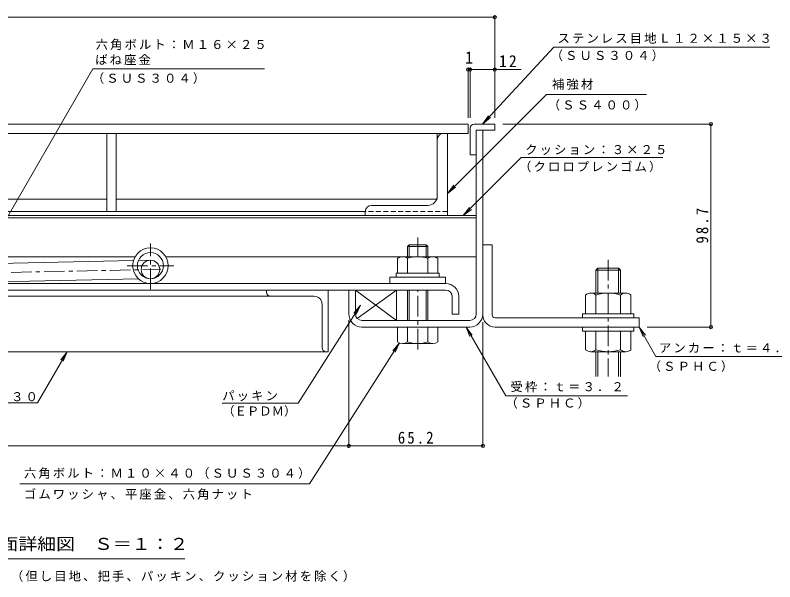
# Model space of a CAD drawing. Units: millimetres on the paper, enlarged 6 times, with parts at other scales. Extents: x -2205 to 2235, y -1648 to 1656.
# Drawn here: x -1598 to -489, y -600 to 227 of the extents above; entities that cross this region are included whole.
import ezdxf
from ezdxf.enums import TextEntityAlignment as Align

# ---------------------------------------------------------------- set-up
doc = ezdxf.new("R2010")
doc.units = ezdxf.units.MM
doc.header["$LTSCALE"] = 6
doc.header["$PDMODE"] = 32
doc.header["$PDSIZE"] = 4.8
doc.linetypes.add('CHAIN1', pattern=[8, 5, -1, 1, -1])
doc.linetypes.add('DASHED1', pattern=[1.8, 1.2, -0.6])
for name, color, linetype, lineweight in [('D-1', 2, 'Continuous', 9), ('D-2', 3, 'Continuous', 9), ('D-3', 4, 'Continuous', 9), ('D-5', 7, 'Continuous', 9), ('D-6', 6, 'Continuous', 9), ('D-7', 5, 'Continuous', 5), ('D-8', 5, 'Continuous', 5), ('D-9', 134, 'Continuous', 5), ('D-A', 2, 'Continuous', 9), ('D-B', 6, 'Continuous', 9), ('D-D', 5, 'Continuous', 5), ('D-E', 3, 'Continuous', 9), ('D-F', 7, 'Continuous', 9)]:
    doc.layers.add(name, color=color, linetype=linetype, lineweight=lineweight)
doc.styles.add('ＭＳ ゴシック', font='')
doc.styles.get('ＭＳ ゴシック').set_extended_font_data('MS Gothic')

msp = doc.modelspace()

# ---------------------------------------------------------------- linework, layer by layer
at = {"layer": 'D-1'}
for p, q in [((-915.175, 58.608), (-924.775, 58.608)), ((-924.775, -209.292), (-924.775, 58.608)), ((-915.175, -209.292), (-915.175, 58.608)), ((-1101.175, -209.292), (-1101.175, -174.492)), ((-934.375, -218.892), (-1091.575, -218.892)), ((-1091.575, -228.492), (-1025.275, -228.492)), ((-934.375, -228.492), (-995.275, -228.492))]:
    msp.add_line(p, q, dxfattribs=at)
msp.add_lwpolyline([(-1110.775, -209.292), (-1110.775, -174.492), (-1101.175, -174.492)], dxfattribs=at)
for centre, radius, start, end in [((-1091.575, -209.292), 19.2, 180, 270), ((-1091.575, -209.292), 9.6, 180, 270), ((-934.375, -209.292), 9.6, 270, 0), ((-934.375, -209.292), 19.2, 270, 0)]:
    msp.add_arc(centre, radius, start, end, dxfattribs=at)
at = {"layer": 'D-2'}
for p, q in [((-1991.668, 67.611), (-936.776, 67.611)), ((-936.776, 54.111), (-936.776, 67.611)), ((-1991.668, 54.111), (-936.776, 54.111))]:
    msp.add_line(p, q, dxfattribs=at)
at = {"layer": 'D-2', "linetype": 'CHAIN1'}
for p, q in [((-1400.275, -172.986), (-1400.275, -106.399)), ((-1434.32, -138.942), (-1366.231, -138.942))]:
    msp.add_line(p, q, dxfattribs=at)
at = {"layer": 'D-2'}
for radius in [25.95, 19.05]:
    msp.add_circle((-1400.275, -138.942), radius, dxfattribs=at)
at = {"layer": 'D-3'}
for p, q in [((-927.775, 67.608), (-897.775, 67.608)), ((-933.775, 61.608), (-933.775, 22.608)), ((-924.775, 22.608), (-924.775, 58.608)), ((-924.775, 22.608), (-933.775, 22.608))]:
    msp.add_line(p, q, dxfattribs=at)
msp.add_lwpolyline([(-897.775, 67.608), (-897.775, 58.608), (-924.775, 58.608)], dxfattribs=at)
msp.add_arc((-927.775, 61.608), 6, 90, 180, dxfattribs=at)
at = {"layer": 'D-5'}
for p, q in [((-811.646, 180.048), (-915.757, 67.608)), ((-811.646, 180.048), (-496.142, 180.048)), ((-1647.996, -135.358), (-1484.134, 148.46)), ((-1233.943, 148.46), (-1484.134, 148.46)), ((-676.386, 110.724), (-822.52, 110.724)), ((-915.757, 67.608), (-907.089, 79.851)), ((-915.757, 67.608), (-904.216, 77.19)), ((-859.129, 18.715), (-943.734, -65.889)), ((-859.129, 18.715), (-652.407, 18.715)), ((-966.776, -33.532), (-954.876, -24.401)), ((-943.734, -65.889), (-934.602, -53.989)), ((-943.734, -65.889), (-931.833, -56.758)), ((-1184.72, -339.565), (-1093.683, -196.702)), ((-1093.683, -196.702), (-1103.326, -208.192)), ((-1093.683, -196.702), (-1100.024, -210.296)), ((-939.671, -228.492), (-933.931, -242.35)), ((-687.175, -228.492), (-662.507, -271.217)), ((-687.175, -228.492), (-681.435, -242.35)), ((-687.175, -228.492), (-678.044, -240.392)), ((-1168.052, -457.169), (-1037.004, -251.516)), ((-1037.004, -251.516), (-1046.647, -263.006)), ((-1037.004, -251.516), (-1043.344, -265.11)), ((-1565.096, -338.859), (-1521.932, -264.492)), ((-1521.932, -264.492), (-1531.09, -276.371)), ((-1521.932, -264.492), (-1527.704, -278.337)), ((-662.507, -271.217), (-454.044, -271.217)), ((-881.825, -328.685), (-704.021, -328.685)), ((-1727.702, -338.859), (-1565.096, -338.859)), ((-1295.459, -339.565), (-1184.72, -339.565)), ((-1590.974, -457.169), (-1168.052, -457.169)), ((-1349.868, -566.497), (-1694.868, -566.497))]:
    msp.add_line(p, q, dxfattribs=at)
for points in [[(-822.52, 110.724), (-966.776, -33.532), (-957.645, -21.632)], [(-881.825, -328.685), (-939.671, -228.492), (-930.54, -240.392)]]:
    msp.add_lwpolyline(points, dxfattribs=at)
at = {"layer": 'D-6'}
for p, q in [((-1638.025, -65.889), (-924.775, -65.889)), ((-1656.176, -68.889), (-924.775, -68.889)), ((-1422.704, -125.889), (-1991.668, -125.889)), ((-1730.558, -137.895), (-1425.138, -131.509)), ((-1417.749, -131.354), (-1400.558, -130.995)), ((-1377.847, -125.889), (-1035.775, -125.889)), ((-984.776, -125.889), (-924.775, -125.889)), ((-1729.993, -164.889), (-1417.495, -158.355)), ((-1400.275, -157.995), (-1399.993, -157.989)), ((-1101.175, -174.492), (-1101.175, -209.292)), ((-1098.465, -215.978), (-1041.175, -174.492))]:
    msp.add_line(p, q, dxfattribs=at)
at = {"layer": 'D-6', "linetype": 'CHAIN1'}
msp.add_line((-1747.386, -151.749), (-1385.107, -144.173), dxfattribs=at)
at = {"layer": 'D-6'}
msp.add_lwpolyline([(-1091.575, -218.892), (-1041.175, -218.892), (-1041.175, -174.492), (-1101.175, -174.492), (-1041.175, -218.892)], dxfattribs=at)
msp.add_circle((-1400.275, -144.492), 13.5, dxfattribs=at)
at = {"layer": 'D-7', "linetype": 'CHAIN1'}
for p, q in [((-1010.275, -125.892), (-1010.275, -97.893)), ((-1010.275, -261.125), (-1010.275, -174.492))]:
    msp.add_line(p, q, dxfattribs=at)
at = {"layer": 'D-7'}
for p, q in [((-1022.839, -108.492), (-1025.275, -110.928)), ((-997.711, -108.492), (-1022.839, -108.492)), ((-1022.839, -125.892), (-1022.839, -108.492)), ((-997.711, -108.492), (-995.275, -110.928)), ((-997.711, -125.892), (-997.711, -108.492)), ((-995.275, -110.928), (-1025.275, -110.928)), ((-1025.275, -125.892), (-1025.275, -110.928)), ((-995.275, -110.928), (-995.275, -124.992)), ((-995.275, -110.928), (-995.275, -125.892)), ((-1025.275, -174.492), (-1025.275, -218.892)), ((-1022.839, -218.892), (-1022.839, -174.492)), ((-997.711, -218.892), (-997.711, -174.492)), ((-995.275, -174.492), (-995.275, -218.892)), ((-980.875, -228.492), (-1039.675, -228.492)), ((-1039.675, -249.807), (-1039.675, -228.492)), ((-1025.275, -228.492), (-1025.275, -249.807)), ((-995.275, -228.492), (-995.275, -249.807)), ((-980.875, -249.807), (-980.875, -228.492)), ((-988.075, -252.492), (-1032.475, -252.492))]:
    msp.add_line(p, q, dxfattribs=at)
at = {"layer": 'D-7', "color": 2, "lineweight": 9}
for p, q in [((-1039.72, -128.169), (-1035.775, -125.892)), ((-1039.72, -128.169), (-1039.72, -149.892)), ((-984.776, -125.892), (-1035.775, -125.892)), ((-1024.998, -128.169), (-1024.998, -149.892)), ((-995.553, -128.169), (-995.553, -149.892))]:
    msp.add_line(p, q, dxfattribs=at)
at = {"layer": 'D-7', "color": 6, "lineweight": 9}
for p, q in [((-1041.775, -149.892), (-1041.775, -155.892)), ((-1041.775, -155.892), (-978.776, -155.892))]:
    msp.add_line(p, q, dxfattribs=at)
at = {"layer": 'D-7', "color": 134}
for p, q in [((-1050.775, -155.892), (-1050.775, -164.892)), ((-1050.775, -155.892), (-969.776, -155.892)), ((-1050.775, -164.892), (-969.776, -164.892)), ((-969.776, -155.892), (-969.776, -164.892))]:
    msp.add_line(p, q, dxfattribs=at)
at = {"layer": 'D-7', "color": 2, "lineweight": 9}
msp.add_lwpolyline([(-984.776, -125.892), (-980.831, -128.169), (-980.831, -149.892), (-1039.72, -149.892)], dxfattribs=at)
at = {"layer": 'D-7', "color": 6, "lineweight": 9}
msp.add_lwpolyline([(-1041.775, -149.892), (-978.776, -149.892), (-978.776, -155.892)], dxfattribs=at)
at = {"layer": 'D-7', "color": 2, "lineweight": 9}
for centre, radius, start, end in [((-1031.03, -143.221), 17.38, 94.38438, 120), ((-1032.818, -140.411), 14.527, 57.42749, 88.18784), ((-1010.275, -174.614), 48.722, 72.41188, 107.5881), ((-987.733, -140.411), 14.527, 91.81215, 122.57249), ((-989.521, -143.221), 17.38, 59.99998, 85.6156)]:
    msp.add_arc(centre, radius, start, end, dxfattribs=at)
at = {"layer": 'D-7'}
for centre, radius, start, end in [((-1032.475, -241.495), 10.997, 229.1022, 310.89809), ((-1010.275, -209.245), 43.247, 249.70546, 290.29454), ((-988.075, -241.495), 10.997, 229.10191, 310.8978)]:
    msp.add_arc(centre, radius, start, end, dxfattribs=at)
at = {"layer": 'D-8'}
for p, q in [((-1991.668, 54.111), (-966.776, 54.111)), ((-966.776, 54.111), (-966.776, -59.889)), ((-1086.776, -59.889), (-1638.025, -59.889))]:
    msp.add_line(p, q, dxfattribs=at)
at = {"layer": 'D-8', "linetype": 'DASHED1'}
msp.add_line((-966.776, -59.889), (-1086.776, -59.889), dxfattribs=at)
at = {"layer": 'D-9'}
for p, q in [((-981.776, 45.111), (-981.776, -37.389)), ((-972.776, 54.111), (-966.776, 54.111)), ((-966.776, -65.889), (-966.776, 54.111)), ((-995.276, -50.889), (-1077.776, -50.889)), ((-1086.776, -59.889), (-1086.776, -65.889)), ((-1086.776, -65.889), (-966.776, -65.889))]:
    msp.add_line(p, q, dxfattribs=at)
for centre, radius, start, end in [((-972.776, 45.111), 9, 90, 180), ((-995.276, -37.389), 13.5, 270, 0), ((-1077.776, -59.889), 9, 90, 180)]:
    msp.add_arc(centre, radius, start, end, dxfattribs=at)
at = {"layer": 'D-A', "color": 3}
for p, q in [((-969.475, -164.892), (-1991.668, -164.892)), ((-1991.668, -174.492), (-969.475, -174.492)), ((-959.875, -184.092), (-959.875, -209.892)), ((-950.275, -184.092), (-950.275, -209.892)), ((-959.875, -209.892), (-950.275, -209.892))]:
    msp.add_line(p, q, dxfattribs=at)
for radius in [19.2, 9.6]:
    msp.add_arc((-969.475, -184.092), radius, 0, 90, dxfattribs=at)
at = {"layer": 'D-B', "color": 4}
for p, q in [((-1463.775, 54.111), (-1932.276, 54.111)), ((-1463.775, -41.889), (-1463.775, 54.111)), ((-1450.275, -41.889), (-1450.275, 54.111)), ((-981.776, 54.111), (-1450.275, 54.111)), ((-981.776, 54.111), (-981.776, -41.889)), ((-1638.025, -41.889), (-1463.775, -41.889)), ((-1450.275, -41.889), (-981.776, -41.889))]:
    msp.add_line(p, q, dxfattribs=at)
at = {"layer": 'D-B'}
for p, q in [((-1230.775, -174.492), (-1957.752, -174.492)), ((-1230.775, -174.492), (-1140.775, -174.492)), ((-1230.775, -177.492), (-1230.775, -174.492)), ((-1140.775, -174.492), (-1140.775, -264.492)), ((-1224.775, -183.492), (-1957.752, -183.492)), ((-1224.775, -183.492), (-1161.776, -183.492)), ((-1149.776, -258.492), (-1149.776, -195.492)), ((-1143.776, -264.492), (-1991.668, -264.492)), ((-1143.776, -264.492), (-1140.775, -264.492))]:
    msp.add_line(p, q, dxfattribs=at)
for centre, radius, start, end in [((-1224.775, -177.492), 6, 180, 270), ((-1161.776, -195.492), 12, 0, 90), ((-1143.776, -258.492), 6, 180, 270)]:
    msp.add_arc(centre, radius, start, end, dxfattribs=at)
at = {"layer": 'D-D', "color": 2, "lineweight": 9}
for p, q in [((-1463.775, 54.111), (-1463.775, -59.889)), ((-1450.275, 54.111), (-1463.775, 54.111)), ((-1450.275, -59.889), (-1450.275, 54.111)), ((-1463.775, -59.889), (-1450.275, -59.889))]:
    msp.add_line(p, q, dxfattribs=at)
at = {"layer": 'D-D', "linetype": 'CHAIN1'}
msp.add_line((-732.175, -130.392), (-732.175, -300.592), dxfattribs=at)
at = {"layer": 'D-D'}
for p, q in [((-747.175, -142.391), (-750.176, -145.392)), ((-747.175, -142.391), (-717.175, -142.391)), ((-747.175, -142.391), (-747.175, -178.992)), ((-714.175, -145.392), (-717.175, -142.391)), ((-717.175, -142.391), (-717.175, -178.992)), ((-750.176, -145.392), (-714.175, -145.392)), ((-750.176, -145.392), (-750.176, -178.992)), ((-714.175, -145.392), (-714.175, -178.992)), ((-765.175, -208.992), (-765.175, -181.992)), ((-757.685, -178.992), (-706.666, -178.992)), ((-750.176, -208.992), (-750.176, -181.992)), ((-714.175, -208.992), (-714.175, -181.992)), ((-699.176, -208.992), (-699.176, -181.992)), ((-769.675, -208.992), (-694.676, -208.992)), ((-769.675, -208.992), (-769.675, -214.992)), ((-694.676, -208.992), (-694.676, -214.992)), ((-769.675, -214.992), (-694.676, -214.992)), ((-769.675, -228.492), (-694.676, -228.492)), ((-769.675, -228.492), (-769.675, -234.492)), ((-694.676, -228.492), (-694.676, -234.492)), ((-769.675, -234.492), (-694.676, -234.492)), ((-765.175, -234.492), (-765.175, -261.492)), ((-750.176, -234.492), (-750.176, -261.492)), ((-714.175, -234.492), (-714.175, -261.492)), ((-699.176, -234.492), (-699.176, -261.492)), ((-757.685, -264.492), (-706.666, -264.492)), ((-750.176, -264.492), (-750.176, -300.592)), ((-747.175, -264.492), (-747.175, -300.592)), ((-717.175, -264.492), (-717.175, -300.592)), ((-714.175, -264.492), (-714.175, -300.592))]:
    msp.add_line(p, q, dxfattribs=at)
for centre, radius, start, end in [((-757.676, -189.867), 10.875, 46.39719, 133.60283), ((-732.175, -234.492), 55.5, 71.07536, 108.92465), ((-706.676, -189.867), 10.875, 46.39719, 133.60283), ((-757.676, -253.617), 10.875, 226.39719, 313.60283), ((-732.175, -208.992), 55.5, 251.07536, 288.92465), ((-706.676, -253.617), 10.875, 226.39719, 313.60283)]:
    msp.add_arc(centre, radius, start, end, dxfattribs=at)
at = {"layer": 'D-E'}
for p, q in [((-915.175, -108.489), (-915.175, -209.291)), ((-915.175, -108.489), (-901.675, -108.489)), ((-901.675, -210.492), (-901.675, -108.489)), ((-897.175, -214.992), (-687.175, -214.992)), ((-687.175, -214.992), (-687.175, -228.492)), ((-687.175, -228.492), (-897.175, -228.492))]:
    msp.add_line(p, q, dxfattribs=at)
for radius, start in [(18, 176.17647), (4.5, 180.00027)]:
    msp.add_arc((-897.175, -210.492), radius, start, 270, dxfattribs=at)
at = {"layer": 'D-F'}
for p, q in [((-897.775, 223.555), (-1991.668, 223.555)), ((-897.775, 76.608), (-897.775, 226.555)), ((-936.776, 76.608), (-936.776, 150.183)), ((-936.776, 147.183), (-933.775, 147.183)), ((-933.775, 76.608), (-933.775, 150.183)), ((-933.775, 147.183), (-859.164, 147.183)), ((-580.599, 67.608), (-885.775, 67.608)), ((-582.399, -228.492), (-582.399, 67.608)), ((-1110.778, -218.292), (-1110.778, -404.83)), ((-915.175, -403.63), (-915.175, -221.292)), ((-580.599, -228.492), (-675.175, -228.492)), ((-1110.778, -401.83), (-1991.668, -401.83)), ((-1110.778, -401.83), (-915.175, -401.83))]:
    msp.add_line(p, q, dxfattribs=at)
for p in [(-897.775, 223.555), (-936.776, 147.183), (-933.775, 147.183), (-897.775, 147.183), (-582.399, 67.608), (-582.399, -228.492), (-1110.778, -401.83), (-915.175, -401.83)]:
    msp.add_point(p, dxfattribs=at)

# ---------------------------------------------------------------- texts
at = {"layer": 'D-5', "style": 'ＭＳ ゴシック'}
msp.add_text('（ＥＰＤＭ）', height=13.2, dxfattribs=at).set_placement((-1295.459, -361.502), align=Align.BOTTOM_LEFT)
at = {"layer": 'D-5', "color": 2, "style": 'ＭＳ ゴシック', "width": 1.15}
msp.add_text('A-A断面詳細図\u3000Ｓ＝１：２', height=17.6, dxfattribs=at).set_placement((-1689.617, -558.997), align=Align.BOTTOM_LEFT)
at = {"layer": 'D-5', "char_height": 13.2, "attachment_point": 7, "style": 'ＭＳ ゴシック'}
for s, insert in [('\\T1.17;ステンレス目地Ｌ１２×１５×３', (-806.131, 184.949)), ('\\T1.17;六角ボルト：Ｍ１６×２５', (-1480.217, 175.672)), ('\\T1.17;ばね座金', (-1480.845, 153.639)), ('\\T1.17;（ＳＵＳ３０４）', (-816.233, 159.485)), ('\\T1.17;（ＳＵＳ３０４）', (-1485.802, 126.304)), ('\\T1.17;補強材', (-814.266, 117.61)), ('\\T1.17;（ＳＳ４００）', (-820.386, 87.297)), ('\\T1.17;クッション：３×２５', (-853.398, 22.511)), ('\\T1.17;（クロロプレンゴム）', (-862.289, -2.749)), ('\\T1.17;アンカー：ｔ＝４．５', (-658.125, -266.106)), ('\\T1.17;（ＳＰＨＣ）', (-673.113, -294.067)), ('\\T1.17;受枠：ｔ＝３．２', (-874.925, -323.552)), ('\\T1.17;パッキン', (-1295.459, -336.67)), ('\\T1.17;Ｌ３×３０×３０', (-1729.881, -336.875)), ('\\T1.17;（ＳＰＨＣ）', (-882.221, -347.639)), ('\\T1.17;六角ボルト：Ｍ１０×４０（ＳＵＳ３０４）', (-1584.888, -449.957)), ('\\T1.17;ゴムワッシャ、平座金、六角ナット', (-1584.888, -480.452)), ('\\T1.17;表面処理：下塗り＋焼付塗装（茶）（但し目地、把手、パッキン、クッション材を除く）', (-1940.868, -600.175))]:
    msp.add_mtext(s, dxfattribs=dict(at, insert=insert))
at = {"layer": 'D-F', "color": 2, "style": 'ＭＳ ゴシック'}
msp.add_text('1', height=17.6, dxfattribs=at).set_placement((-941.275, 150.783), align=Align.BOTTOM_LEFT)
at = {"layer": 'D-F', "color": 2, "char_height": 17.6, "attachment_point": 7, "style": 'ＭＳ ゴシック'}
for s, insert in [('\\T1.27;\\W0.95;12', (-891.609, 150.783)), ('\\T1.28;\\W0.9;65.2', (-1039.227, -398.83))]:
    msp.add_mtext(s, dxfattribs=dict(at, insert=insert))
at = {"layer": 'D-F', "color": 2, "insert": (-585.999, -106.692), "char_height": 17.6, "attachment_point": 7, "rotation": 90, "style": 'ＭＳ ゴシック'}
msp.add_mtext('\\T1.28;\\W0.9;98.7', dxfattribs=at)

doc.saveas('drawing.dxf')
